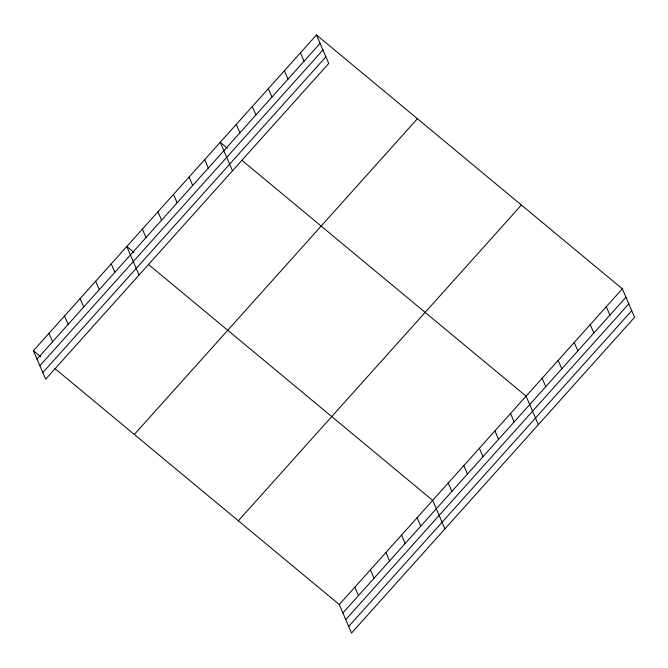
<?xml version="1.0" encoding="UTF-8"?>
<svg xmlns="http://www.w3.org/2000/svg" width="668" height="668" viewBox="0 0 668 668"><rect width="100%" height="100%" fill="white"/><g stroke="black" fill="none" stroke-linecap="round" stroke-linejoin="round"><path stroke-width="1" d="M316.465 34.945L328.731 63.443L45.675 379.19L33.4 350.7L316.465 34.945L622.325 288.81L634.6 317.3L351.535 633.055L339.269 604.557L55.027 368.652M37.024 359.117L320.089 43.37M39.88 365.747L322.945 49.991M42.819 372.569L325.884 56.813M134.335 434.476L417.4 118.72M238.334 520.789L521.391 205.034M339.269 604.557L622.325 288.81M342.893 612.982L625.958 297.227M345.748 619.603L628.805 303.856M348.688 626.434L631.744 310.678M227.429 148.288L220.223 142.301L232.489 170.791M241.849 160.253L526.092 396.166L538.358 424.656M134.017 252.487L126.811 246.5L139.078 274.991M148.438 264.453L432.68 500.365L444.946 528.856M33.4 350.7L40.606 356.679M606.285 306.704L609.917 315.121M590.245 324.598L593.877 333.015M574.204 342.484L577.837 350.909M558.164 360.378L561.796 368.803M542.132 378.272L545.756 386.697M510.519 413.534L514.143 421.951M494.955 430.893L498.579 439.319M479.382 448.261L483.006 456.687M300.425 52.839L304.049 61.264M463.817 465.629L467.441 474.055M284.384 70.733L288.008 79.15M448.245 482.997L451.869 491.414M268.344 88.627L271.968 97.044M252.304 106.513L255.927 114.938M417.108 517.725L420.731 526.15M236.263 124.407L239.887 132.832M401.543 535.093L405.167 543.518M385.97 552.461L389.594 560.886M204.65 159.669L208.282 168.085M370.406 569.829L374.03 578.246M189.086 177.037L192.71 185.453M354.833 587.197L358.466 595.614M173.513 194.405L177.145 202.821M157.949 211.764L161.572 220.189M142.376 229.132L146.008 237.557M111.239 263.868L114.871 272.285M95.674 281.236L99.298 289.653M80.102 298.596L83.734 307.021M64.537 315.964L68.161 324.389M48.964 333.332L52.597 341.749"/></g></svg>
